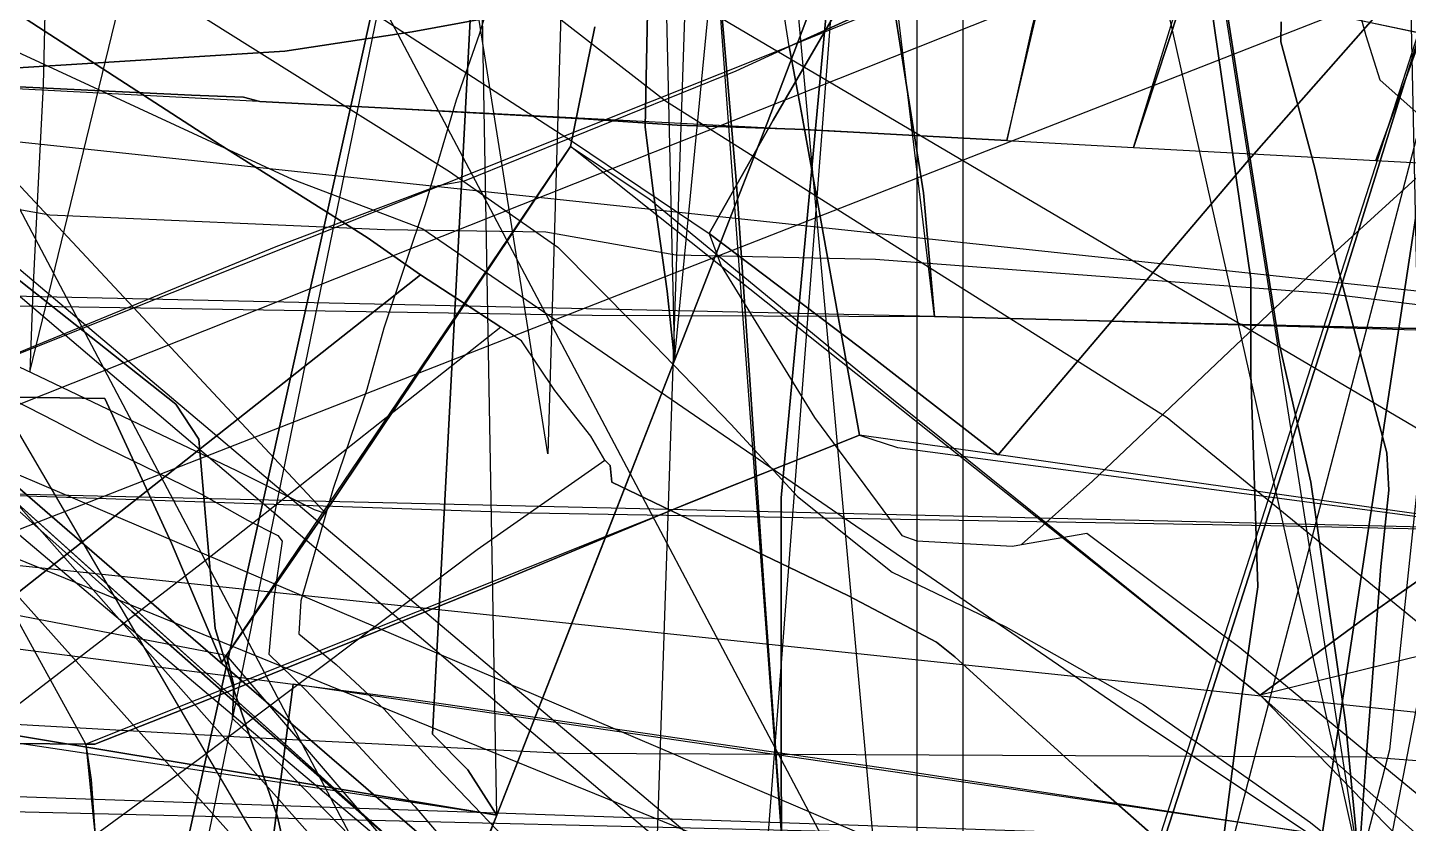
# Model space of a CAD drawing. Extents: x -6790 to 12600, y -1098 to 2171.
# Drawn here: x 688.3 to 756.8, y 231.8 to 271.3 of the extents above; entities that cross this region are included whole.
import ezdxf

# ---------------------------------------------------------------- set-up
doc = ezdxf.new("R2010")
doc.units = 0

msp = doc.modelspace()

# ---------------------------------------------------------------- linework, layer by layer
for points in [[(-7.843, 822.158), (734.697, 822.225), (734.697, -7.899), (-7.843, -7.966), (-7.843, 822.158)], [(-7.785, 810.303), (732.41, 810.303), (732.41, -7.785), (-7.785, -7.785), (-7.785, 810.303)], [(657.211, 609.541), (655.908, 584.491), (656.741, 576.481), (663.201, 551.019), (668.649, 533.637), (675.524, 505.099), (682.702, 482.269), (689.274, 461.082), (690.485, 459.612), (695.112, 447.765), (700.776, 423.68), (703.327, 399.553), (706.224, 372.269), (708.905, 348.964), (714.163, 313.646), (714.888, 277.015), (714.097, 250.136), (657.211, 609.541)], [(743.451, 492.317), (743.251, 483.231), (743.131, 473.033), (741.347, 371.749), (740.916, 348.937), (740.954, 346.499), (739.091, 330.94), (735.998, 305.465), (734.623, 294.149), (734.432, 292.978), (733.501, 289.826), (732.45, 286.506), (730.921, 282.255), (724.979, 266.561), (720.381, 254.77), (743.451, 492.317)], [(316.302, 407.544), (416.39, 375.807), (479.655, 357.376), (576.346, 329.834), (647.951, 315.328), (667.93, 308.073), (719.94, 267.67), (744.83, 251.933), (814.363, 195.123), (316.302, 407.544)], [(575.344, 374.682), (577.518, 350.197), (577.65, 345.781), (611.269, 305.815), (649.295, 260.796), (661.482, 246.369), (661.496, 242.318), (685.048, 211.704), (686.367, 210.839), (719.013, 187.375), (730.814, 179.13), (750.14, 177.146), (575.344, 374.682)], [(728.221, 346.419), (728.774, 332.801), (729.156, 330.142), (733.688, 320.274), (735.54, 317.132), (740.354, 311.715), (742.952, 307.848), (743.415, 304.746), (744.019, 294.818), (745.207, 284.546), (747.383, 274.819), (750.372, 255.696), (751.961, 248.729), (753.691, 236.806), (754.353, 229.936), (728.221, 346.419)], [(584.831, 345.331), (585.923, 345.476), (592.269, 340.115), (669.55, 273.595), (707.711, 241.086), (744.864, 209.451), (767.425, 190.284), (772.491, 187.764), (761.641, 192.939), (732.712, 207.295), (732.56, 207.37), (731.341, 208.484), (718.351, 220.36), (693.454, 242.297), (670.591, 262.642), (649.996, 281.175), (631.451, 298.11), (630.162, 299.498), (628.873, 300.885), (615.067, 314.85), (584.831, 345.331)], [(585.923, 345.476), (592.269, 340.115), (669.55, 273.595), (707.711, 241.086), (744.864, 209.451), (767.425, 190.284), (772.491, 187.764), (585.923, 345.476)], [(444.033, 344.138), (458.569, 338.218), (484.703, 327.573), (501.236, 320.929), (528.465, 313.15), (531.467, 312.386), (589.315, 300.65), (614.405, 295.56), (617.735, 294.864), (645.481, 285.33), (646.377, 284.764), (655.093, 277.062), (672.766, 261.494), (695.658, 241.679), (721.843, 219.061), (752.527, 192.139), (762.833, 183.109), (780.647, 167.438), (789.694, 159.48), (444.033, 344.138)], [(444.033, 344.138), (475.412, 334.097), (521.588, 320.663), (554.115, 313.277), (590.659, 305.156), (625.691, 296.214), (633.682, 294.357), (660.42, 282.78), (701.413, 263.774), (707.893, 261.312), (743.443, 236.906), (775.495, 215.524), (788.583, 207.403), (817.611, 192.069), (444.033, 344.138)], [(725.301, 332.02), (718.613, 335.329), (713.694, 313.79), (708.584, 291.836), (704.683, 273.786), (704.288, 272.745), (704.65, 272.547), (715.32, 265.645), (722.113, 261.076), (725.283, 266.701), (732.976, 279.946), (733.834, 280.826), (736.251, 279.419), (738.925, 290.157), (741.421, 300.484), (741.64, 302.002), (743.486, 309.576), (745.743, 318.381), (746.49, 321.153), (743.596, 322.659), (725.301, 332.02)], [(709.906, 325.333), (710.892, 294.174), (711.097, 287.692), (708.379, 236.213), (710.123, 234.445), (711.561, 232.189), (709.906, 325.333)], [(740.27, 254.583), (748.77, 264.601), (758.628, 275.815), (768.757, 287.494), (766.582, 304.176), (765.751, 310.551), (764.911, 319.047), (764.291, 319.109), (757.543, 319.576), (746.49, 321.153), (745.743, 318.381), (743.486, 309.576), (741.64, 302.002), (741.421, 300.484), (738.925, 290.157), (736.251, 279.419), (733.834, 280.826), (732.976, 279.946), (725.283, 266.701), (722.113, 261.076), (729.567, 255.427), (736.451, 250.081), (740.27, 254.583)], [(722.427, 317.404), (724.55, 314.968), (733.006, 304.313), (739.471, 296.047), (744.268, 290.416), (744.685, 289.051), (746.998, 272.538), (748.988, 258.814), (748.988, 254.093), (749.342, 243.538), (748.523, 237.991), (746.534, 222.522), (741.098, 197.174), (740.019, 192.138), (738.369, 186.242), (736.172, 178.808), (726.645, 147.792), (721.794, 132.805), (713.079, 106.044), (712.925, 104.646), (714.699, 86.051), (722.427, 317.404)], [(722.427, 317.404), (732.175, 313.628), (735.335, 311.132), (748.722, 293.687), (750.099, 288.509), (752.399, 279.303), (754.696, 270.903), (755.387, 268.7), (759.298, 265.227), (758.649, 261.811), (755.863, 235.435), (749.654, 211.405), (735.125, 154.784), (729.919, 123.702), (729.071, 118.951), (736.055, 98.265), (739.401, 88.733), (744.452, 74.342), (722.427, 317.404)], [(733.287, 256.954), (732.74, 263.091), (730.684, 276.09), (730.887, 276.945), (733.935, 278.267), (743.901, 283.595), (752.787, 288.066), (764.766, 294.419), (778.738, 301.591), (788.079, 306.388), (795.608, 310.146), (797.389, 310.913), (803.607, 312.776), (814.316, 316.638), (795.064, 255.201), (791.288, 255.898), (787.033, 256.57), (782.115, 256.354), (761.48, 256.258), (747.131, 256.594), (733.287, 256.954)], [(630.162, 299.498), (642.729, 283.802), (679.994, 237.08), (684.787, 231.141), (728.24, 209.579), (732.56, 207.37), (630.162, 299.498)], [(630.162, 299.498), (631.451, 298.11), (649.996, 281.175), (670.591, 262.642), (693.454, 242.297), (718.351, 220.36), (731.341, 208.484), (630.162, 299.498)], [(630.162, 299.498), (631.451, 298.11), (649.996, 281.175), (670.591, 262.642), (693.454, 242.297), (718.351, 220.36), (731.341, 208.484), (732.56, 207.37), (728.24, 209.579), (684.787, 231.141), (679.994, 237.08), (642.729, 283.802), (630.162, 299.498)], [(670.623, 298.038), (662.513, 217.543), (662.234, 216.56), (672.146, 199.623), (681.863, 182.873), (696.571, 157.179), (697.797, 155.218), (701.278, 151.909), (708.412, 145.878), (717.905, 137.943), (720.116, 156.255), (722.35, 173.92), (724.289, 190.489), (725.617, 201.058), (725.815, 203.769), (725.698, 218.266), (725.68, 247.95), (729.318, 287.116), (707.622, 290.698), (692.556, 292.901), (689.557, 293.371), (688.484, 293.449), (670.623, 298.038)], [(721.896, 296.957), (744.271, 293.388), (771.43, 288.817), (763.806, 285.869), (751.854, 281.249), (736.569, 275.129), (726.082, 270.363), (723.249, 288.359), (722.375, 293.913), (721.896, 296.957)], [(721.896, 296.957), (744.271, 293.388), (771.43, 288.817), (763.806, 285.869), (751.854, 281.249), (736.569, 275.129), (726.082, 270.363), (723.249, 288.359), (722.375, 293.913), (721.896, 296.957)], [(720.381, 254.77), (720.015, 258.213), (719.342, 263.064), (718.929, 266.358), (719.076, 273.701), (719.135, 282.234), (719.296, 288.549), (719.502, 292.565), (720.381, 254.77)], [(726.082, 270.363), (736.569, 275.129), (751.854, 281.249), (763.806, 285.869), (771.43, 288.817), (726.082, 270.363)], [(811.281, 241.359), (791.883, 285.838), (773.833, 288.413), (771.43, 288.817), (763.806, 285.869), (751.854, 281.249), (736.569, 275.129), (726.082, 270.363), (726.707, 266.991), (729.573, 251.061), (731.455, 250.448), (757.264, 247.021), (775.864, 244.485), (781.772, 243.679), (811.281, 241.359)], [(811.281, 241.359), (791.883, 285.838), (773.833, 288.413), (771.43, 288.817), (763.806, 285.869), (751.854, 281.249), (736.569, 275.129), (726.082, 270.363), (726.707, 266.991), (729.573, 251.061), (731.455, 250.448), (757.264, 247.021), (775.864, 244.485), (781.772, 243.679), (811.281, 241.359)], [(670.218, 281.348), (670.391, 279.416), (670.894, 272.175), (681.734, 263.601), (695.642, 252.6), (696.787, 250.869), (697.591, 241.46), (698.529, 238.37), (700.681, 232.104), (701.463, 228.666), (701.952, 227.029), (716.323, 226.305), (726.078, 226.121), (724.857, 243.124), (723.468, 263.523), (721.509, 286.208), (721.464, 288.244), (711.744, 287.905), (695.533, 287.141), (695.975, 282.962), (690.914, 282.538), (670.218, 281.348)], [(679.943, 268.945), (681.821, 252.703), (700.614, 260.426), (708.676, 263.466), (709.959, 263.685), (723.44, 269.163), (726.082, 270.363), (723.249, 288.359), (707.292, 281.134), (679.943, 268.945)], [(679.943, 268.945), (681.821, 252.703), (700.614, 260.426), (708.676, 263.466), (709.959, 263.685), (723.44, 269.163), (726.082, 270.363), (723.249, 288.359), (707.292, 281.134), (679.943, 268.945)], [(721.464, 288.244), (721.509, 286.208), (723.468, 263.523), (724.857, 243.124), (726.078, 226.121), (721.464, 288.244)], [(729.318, 287.116), (725.68, 247.95), (725.698, 218.266), (725.815, 203.769), (725.617, 201.058), (724.289, 190.489), (722.35, 173.92), (720.116, 156.255), (717.905, 137.943), (729.318, 287.116)], [(737.605, 245.631), (740.848, 246.202), (748.438, 240.518), (758.944, 231.844), (761.496, 229.611), (773.582, 218.593), (781.223, 211.634), (789.246, 204.23), (812.073, 223.524), (813.713, 224.764), (808.425, 232.547), (794.845, 251.81), (788.162, 262.534), (776.263, 282.01), (772.814, 278.239), (769.977, 275.709), (759.205, 265.659), (751.78, 258.884), (741.127, 248.775), (737.605, 245.631)], [(644.333, 256.031), (645.877, 257.017), (655.556, 265.474), (663.822, 272.677), (672.279, 280.309), (673.316, 281.412), (676.233, 279.726), (683.874, 274.541), (695.158, 267.213), (697.83, 265.477), (705.137, 260.876), (707.786, 259.017), (680.299, 237.321), (676.663, 234.49), (655.48, 248.663), (645.279, 255.507), (644.333, 256.031)], [(670.218, 281.348), (670.391, 279.416), (670.894, 272.175), (681.734, 263.601), (695.642, 252.6), (696.787, 250.869), (697.591, 241.46), (698.529, 238.37), (700.681, 232.104), (701.463, 228.666), (701.952, 227.029), (670.218, 281.348)], [(672.562, 111.092), (672.879, 119.603), (672.8, 121.234), (673.547, 127.679), (674.27, 132.55), (674.398, 134.617), (674.43, 136.152), (676.213, 143.68), (678.518, 153.122), (680.383, 160.839), (693.807, 220.008), (707.355, 281.055), (707.561, 281.424), (672.562, 111.092)], [(707.561, 281.424), (723.681, 277.848), (751.732, 272.231), (758.522, 270.789), (707.561, 281.424)], [(701.464, 238.701), (706.989, 237.997), (731.669, 234.41), (752.386, 231.254), (757.845, 230.423), (756.952, 272.148), (750.385, 272.801), (734.758, 274.287), (717.391, 275.95), (697.032, 277.964), (685.369, 278.748), (685.378, 278.216), (686.485, 240.61), (701.464, 238.701)], [(759.578, 278.118), (753.243, 257.697), (746.601, 236.906), (742.181, 223.255), (741.402, 220.85), (741.175, 220.872), (759.578, 278.118)], [(730.887, 276.945), (730.684, 276.09), (732.74, 263.091), (733.287, 256.954), (730.887, 276.945)], [(739.477, 276.749), (738.129, 271.371), (736.878, 265.697), (739.477, 276.749)], [(746.475, 276.118), (739.477, 276.749), (738.129, 271.371), (736.878, 265.697), (743.171, 265.354), (745.99, 273.934), (746.475, 276.118)], [(746.475, 276.118), (745.99, 273.934), (743.171, 265.354), (746.475, 276.118)], [(758.963, 275.052), (746.475, 276.118), (745.99, 273.934), (743.171, 265.354), (755.187, 264.7), (758.963, 275.052)], [(693.406, 274.811), (689.199, 275.102), (689.113, 271.255), (689.049, 268.445), (688.818, 263.92), (688.547, 258.225), (688.387, 254.202), (693.406, 274.811)], [(775.587, 273.528), (760.879, 274.889), (758.963, 275.052), (755.187, 264.7), (771.396, 263.818), (773.644, 266.729), (775.587, 273.528)], [(758.522, 270.789), (749.037, 208.163), (740.194, 148.893), (739.108, 149.11), (732.397, 150.137), (727.172, 150.845), (758.522, 270.789)], [(814.503, 266.438), (806.43, 187.645), (802.405, 148.359), (800.983, 139.869), (789.242, 140.514), (777.651, 141.456), (774.739, 141.248), (774.723, 141.835), (750.847, 145.3), (750.944, 87.847), (727.888, 85.885), (727.628, 113.334), (727.328, 139.356), (727.172, 150.845), (732.397, 150.137), (739.108, 149.11), (740.194, 148.893), (749.037, 208.163), (758.522, 270.789), (760.318, 270.626), (771.123, 269.642), (814.503, 266.438)], [(681.821, 252.703), (700.614, 260.426), (708.676, 263.466), (709.959, 263.685), (723.44, 269.163), (726.082, 270.363), (681.821, 252.703)], [(729.573, 251.061), (721.115, 247.701), (710.87, 243.454), (698.414, 238.391), (691.611, 235.718), (691.176, 235.721), (684.04, 235.777), (683.599, 238.084), (682.755, 245.02), (681.821, 252.703), (700.614, 260.426), (708.676, 263.466), (709.959, 263.685), (723.44, 269.163), (726.082, 270.363), (726.707, 266.991), (729.573, 251.061)], [(729.573, 251.061), (721.115, 247.701), (710.87, 243.454), (698.414, 238.391), (691.611, 235.718), (691.176, 235.721), (684.04, 235.777), (683.599, 238.084), (682.755, 245.02), (681.821, 252.703), (700.614, 260.426), (708.676, 263.466), (709.959, 263.685), (723.44, 269.163), (726.082, 270.363), (726.707, 266.991), (729.573, 251.061)], [(729.573, 251.061), (726.707, 266.991), (726.082, 270.363), (729.573, 251.061)], [(657.249, 269.855), (659.685, 269.762), (677.903, 268.845), (696.422, 267.942), (699.002, 267.842), (699.81, 267.636), (706.15, 267.297), (715.868, 266.774), (720.526, 266.458), (726.833, 266.243), (736.878, 265.697), (657.249, 269.855)], [(715.227, 265.392), (702.842, 246.901), (698.154, 240.132), (715.227, 265.392)], [(715.227, 265.392), (719.111, 262.816), (731.25, 252.823), (749.453, 238.155), (715.227, 265.392)], [(74.216, 262.47), (136.24, 261.299), (192.585, 260.488), (226.843, 259.781), (267.579, 259.148), (310.065, 258.552), (357.318, 257.211), (400.065, 255.834), (451.245, 254.637), (503.177, 252.83), (534.455, 252.234), (580.33, 251.117), (631.679, 249.888), (674.761, 248.51), (713.226, 247.207), (749.978, 246.574), (792.688, 245.68), (74.216, 262.47)], [(499.719, 262.111), (507.457, 261.874), (513.976, 261.67), (530.118, 261.134), (540.962, 260.828), (555.633, 260.484), (565.711, 260.203), (583.112, 259.757), (598.434, 259.476), (615.158, 259.182), (628.413, 258.672), (644.845, 258.264), (667.362, 257.808), (716.308, 257.029), (733.287, 256.954), (499.719, 262.111)], [(711.762, 256.424), (697.538, 245.174), (680.874, 232.336), (680.394, 231.935), (676.663, 234.49), (680.299, 237.321), (707.786, 259.017), (711.762, 256.424), (711.762, 256.424)], [(733.287, 256.954), (747.131, 256.594), (761.48, 256.258), (782.115, 256.354), (787.033, 256.57), (791.288, 255.898), (795.064, 255.201), (733.287, 256.954)], [(720.381, 254.77), (716.708, 245.35), (711.561, 232.189), (720.381, 254.77)], [(749.453, 238.155), (754.679, 242.001), (758.545, 244.73), (759.294, 245.618), (760.323, 245.236), (765.733, 246.25), (772.056, 247.334), (779.914, 248.69), (786.931, 249.828), (795.296, 251.161), (815.247, 254.341), (749.453, 238.155)], [(749.453, 238.155), (759.618, 229.116), (767.008, 222.457), (771.748, 217.916), (774.806, 214.986), (779.898, 209.057), (795.659, 191.134), (798.363, 188.255), (803.953, 182.018), (815.436, 168.927), (825.818, 202.903), (816.558, 248.712), (815.247, 254.341), (795.296, 251.161), (786.931, 249.828), (779.914, 248.69), (772.056, 247.334), (765.733, 246.25), (760.323, 245.236), (759.294, 245.618), (758.545, 244.73), (754.679, 242.001), (749.453, 238.155)], [(749.453, 238.155), (759.618, 229.116), (767.008, 222.457), (771.748, 217.916), (774.806, 214.986), (779.898, 209.057), (795.659, 191.134), (798.363, 188.255), (803.953, 182.018), (815.436, 168.927), (825.818, 202.903), (816.558, 248.712), (815.247, 254.341), (795.296, 251.161), (786.931, 249.828), (779.914, 248.69), (772.056, 247.334), (765.733, 246.25), (760.323, 245.236), (759.294, 245.618), (758.545, 244.73), (754.679, 242.001), (749.453, 238.155)], [(698.154, 240.132), (697.918, 239.79), (695.427, 245.703), (692.118, 252.889), (679.781, 253.059), (673.204, 253.336), (665.835, 249.339), (661.677, 247.114), (698.154, 240.132)], [(681.821, 252.703), (682.755, 245.02), (683.599, 238.084), (684.04, 235.777), (691.176, 235.721), (681.821, 252.703)], [(691.176, 235.721), (691.611, 235.718), (698.414, 238.391), (710.87, 243.454), (721.115, 247.701), (729.573, 251.061), (691.176, 235.721)], [(729.573, 251.061), (731.455, 250.448), (757.264, 247.021), (775.864, 244.485), (781.772, 243.679), (729.573, 251.061)], [(71.472, 247.105), (115.877, 246.26), (158.139, 245.415), (234.16, 244.135), (303.003, 243.085), (371.706, 241.054), (440.129, 240.354), (513.734, 237.902), (593.642, 235.311), (672.5, 233.63), (742.604, 231.249), (809.486, 229.428), (71.472, 247.105)], [(681.995, 88.484), (639.439, 105.718), (641.402, 122.284), (616.352, 127.458), (617.09, 133.812), (620.895, 161.999), (624.646, 190.985), (626.751, 207.326), (627.539, 213.27), (629.516, 225.137), (633.164, 247.03), (643.623, 245.676), (660.829, 243.623), (686.485, 240.61), (701.464, 238.701), (695.518, 192.87), (687.298, 129.42), (681.995, 88.484)], [(735.152, 123.678), (745.197, 160.412), (747.545, 169.089), (748.242, 171.295), (753.097, 183.165), (753.306, 184.79), (754.806, 201.981), (758.279, 243.141), (735.152, 123.678)], [(698.154, 240.132), (698.515, 238.628), (698.442, 236.987), (700.914, 234.63), (705.976, 229.407), (706.649, 228.473), (709.576, 227.009), (716.584, 223.257), (727.859, 217.601), (741.47, 210.772), (747.536, 212.482), (756.829, 215.11), (761.648, 198.487), (764.841, 186.666), (769.597, 170.068), (774.163, 154.59), (775.527, 150.058), (775.484, 149.705), (698.154, 240.132)], [(701.464, 238.701), (695.518, 192.87), (687.298, 129.42), (681.995, 88.484), (701.464, 238.701)], [(732.919, 110.274), (681.995, 88.484), (687.298, 129.42), (695.518, 192.87), (701.464, 238.701), (706.989, 237.997), (731.669, 234.41), (752.386, 231.254), (739.746, 153.408), (732.919, 110.274)], [(701.464, 238.701), (706.989, 237.997), (731.669, 234.41), (752.386, 231.254), (701.464, 238.701)], [(749.453, 238.155), (759.618, 229.116), (767.008, 222.457), (771.748, 217.916), (774.806, 214.986), (779.898, 209.057), (795.659, 191.134), (798.363, 188.255), (803.953, 182.018), (749.453, 238.155)], [(675.856, 237.552), (674.37, 229.633), (666.8, 194.307), (660.631, 165.496), (660.024, 162.66), (654.907, 138.764), (647.906, 106.236), (658.413, 102.968), (658.864, 104.252), (660.745, 109.315), (662.266, 113.093), (663.065, 115.24), (666.327, 122.241), (676.337, 145.41), (683.743, 163.303), (699.802, 202.105), (709.304, 226.418), (711.561, 232.189), (682.425, 237.019), (675.856, 237.552)], [(675.856, 237.552), (682.425, 237.019), (711.561, 232.189), (675.856, 237.552)], [(694.76, 199.942), (693.78, 200.247), (693.878, 202.953), (692.865, 215.086), (691.879, 227.755), (691.429, 233.962), (691.176, 235.721), (694.76, 199.942)], [(711.561, 232.189), (709.304, 226.418), (699.802, 202.105), (683.743, 163.303), (676.337, 145.41), (666.327, 122.241), (663.065, 115.24), (662.266, 113.093), (660.745, 109.315), (658.864, 104.252), (658.413, 102.968), (711.561, 232.189)]]:
    msp.add_lwpolyline(points, close=True)
for points in [[(711.748, 274.419), (710.697, 270.955), (709.555, 267.696), (708.004, 262.504), (707.033, 259.585), (705.966, 256.375), (705.11, 253.331), (703.45, 248.418), (701.848, 242.841), (701.735, 241.192), (703.588, 239.665), (705.959, 237.466), (708.615, 234.562), (713.36, 229.6), (716.378, 226.153), (720.76, 220.239), (721.965, 218.58), (726.195, 216.378), (731.572, 213.508), (736.419, 210.858), (739.309, 209.039), (739.491, 208.822), (556.673, 554.935)], [(672.26, 271.636), (674.931, 270.12), (675.555, 269.758), (674.384, 268.093), (672.844, 265.749), (671.327, 263.6), (670.704, 262.721), (674.695, 260.77), (681.794, 257.482), (686.179, 255.245), (688.837, 253.989), (694.926, 251.085), (698.621, 249.323), (702.499, 247.364), (703.09, 247.167), (548.838, 412.477)], [(691.384, 275.359), (709.222, 264.155), (714.6, 260.39), (718.454, 256.506), (723.175, 251.605), (726.492, 248.02), (731.183, 244.255), (736.83, 241.536), (743.642, 237.682), (751.948, 231.826), (762.466, 223.34), (773.76, 213.361), (784.158, 204.337), (787.893, 200.572), (794.048, 195.314), (809.077, 206.966), (819.564, 214.645), (498.425, 404.014)], [(661.738, 276.193), (659.497, 268.673), (670.16, 253.162), (671.214, 251.459), (671.642, 235.5), (671.463, 233.225), (681.757, 223.934), (687.049, 218.832), (687.643, 215.578), (687.592, 212.169), (685.995, 199.727), (698.296, 189.017), (700.149, 187.498), (705.765, 185.879), (715.962, 173.222), (723.634, 175.367), (737.216, 168.829), (641.038, 351.09)], [(750.497, 271.585), (750.479, 270.6), (752.15, 264.388), (753.282, 259.479), (754.493, 254.858), (755.742, 250.18), (755.835, 248.326), (755.444, 244.543), (754.987, 238.589), (754.693, 234.808), (754.353, 229.936), (735.567, 349.5)], [(811.441, 252.44), (77.961, 330.604)], [(509.576, 251.182), (532.295, 249.032), (549.402, 246.479), (569.292, 244.383), (576.037, 243.088), (601.872, 241.564), (614.485, 241.335), (620.886, 240.878), (644.511, 239.925), (660.477, 238.668), (672.519, 237.868), (681.168, 237.067), (698.811, 236.077), (714.853, 235.276), (754.825, 235.086), (774.411, 233.638), (796.55, 233.143), (819.413, 230.742), (92.901, 307.155)], [(254.699, 80.31), (819.146, 304.829)], [(254.699, 80.31), (819.146, 304.829)], [(262.907, 80.005), (820.331, 298.275)], [(262.907, 80.005), (820.331, 298.275)], [(623.946, 297.247), (622.524, 271.031), (627.701, 271.256), (635.791, 263.334), (635.749, 262.634), (636.39, 247.201), (650.302, 247.046), (661.677, 247.114), (665.835, 249.339), (673.204, 253.336), (679.781, 253.059), (692.118, 252.889), (695.427, 245.703), (697.918, 239.79), (698.154, 240.132), (702.842, 246.901), (715.227, 265.392), (716.431, 271.348)], [(623.946, 297.247), (622.524, 271.031), (627.701, 271.256), (635.791, 263.334), (635.749, 262.634), (636.39, 247.201), (650.302, 247.046), (661.677, 247.114), (665.835, 249.339), (673.204, 253.336), (679.781, 253.059), (692.118, 252.889), (695.427, 245.703), (697.918, 239.79), (698.154, 240.132), (702.842, 246.901), (715.227, 265.392), (716.431, 271.348)], [(751.732, 272.231), (758.522, 270.789), (760.318, 270.626), (762.864, 295.455)], [(553.3, 278.47), (550.104, 260.841), (548.743, 253.656), (551.656, 253.242), (577.72, 252.279), (580.93, 252.192), (582.498, 251.853), (601.543, 249.12), (628.08, 245.313), (630.029, 244.74), (651.183, 241.353), (675.856, 237.552), (682.425, 237.019), (711.561, 232.189), (711.561, 232.189), (710.123, 234.445), (708.379, 236.213), (711.097, 287.692)], [(711.097, 287.692), (708.379, 236.213), (710.123, 234.445), (711.561, 232.189), (716.708, 245.35), (720.381, 254.77), (720.015, 258.213), (719.342, 263.064), (718.929, 266.358), (719.076, 273.701)], [(729.318, 287.116), (725.68, 247.95), (725.698, 218.266), (725.815, 203.769), (725.617, 201.058), (724.289, 190.489), (722.35, 173.92), (720.116, 156.255), (717.905, 137.943), (735.152, 123.678), (745.197, 160.412), (747.545, 169.089), (748.242, 171.295), (753.097, 183.165), (753.306, 184.79), (754.806, 201.981), (758.279, 243.141), (760.131, 265.099), (761.549, 281.914)], [(721.509, 286.208), (723.468, 263.523), (724.857, 243.124), (726.078, 226.121), (726.078, 226.121), (734.353, 225.964), (754.066, 225.855), (754.279, 228.885), (754.353, 229.936), (753.691, 236.806), (751.961, 248.729), (750.372, 255.696), (747.383, 274.819)], [(738.129, 271.371), (736.878, 265.697), (726.833, 266.243), (720.526, 266.458), (715.868, 266.774), (706.15, 267.297), (699.81, 267.636), (699.002, 267.842), (696.422, 267.942), (677.903, 268.845), (659.685, 269.762), (657.249, 269.855), (656.145, 285.288)], [(716.431, 271.348), (715.227, 265.392), (719.111, 262.816), (731.25, 252.823), (749.453, 238.155), (754.679, 242.001), (758.545, 244.73), (759.294, 245.618), (760.323, 245.236), (765.733, 246.25), (772.056, 247.334), (779.914, 248.69), (786.931, 249.828), (795.296, 251.161), (815.247, 254.341), (815.247, 254.341), (808.238, 284.425)], [(716.431, 271.348), (715.227, 265.392), (719.111, 262.816), (731.25, 252.823), (749.453, 238.155), (754.679, 242.001), (758.545, 244.73), (759.294, 245.618), (760.323, 245.236), (765.733, 246.25), (772.056, 247.334), (779.914, 248.69), (786.931, 249.828), (795.296, 251.161), (815.247, 254.341), (815.247, 254.341), (808.238, 284.425)], [(804.413, 283.017), (798.053, 268.04), (795.201, 260.251), (794.099, 257.399), (789.922, 250.887), (786.814, 246.04), (778.427, 233.747), (773.299, 226.845), (767.647, 227.646), (757.312, 216.462), (757.312, 216.462), (756.822, 216.625), (751.828, 216.525), (750.687, 216.675), (749.912, 216.777), (746.319, 218.148), (743.198, 219.439), (740.777, 220.416), (741.175, 220.872), (741.402, 220.85), (742.181, 223.255), (746.601, 236.906), (753.243, 257.697), (759.578, 278.118)], [(719.076, 273.701), (718.929, 266.358), (719.342, 263.064), (720.015, 258.213), (720.381, 254.77), (724.979, 266.561), (730.921, 282.255)], [(678.518, 153.122), (680.383, 160.839), (693.807, 220.008), (707.355, 281.055)], [(707.355, 281.055), (693.807, 220.008), (680.383, 160.839), (678.518, 153.122)], [(637.367, 277.623), (653.889, 268.819), (657.016, 267.6), (659.201, 267.508), (678.255, 268.703), (701.045, 270.133), (707.37, 271.095), (723, 273.964)], [(723, 273.964), (707.37, 271.095), (701.045, 270.133), (678.255, 268.703), (659.201, 267.508), (657.016, 267.6), (653.889, 268.819), (637.367, 277.623)], [(723, 273.964), (707.37, 271.095), (701.045, 270.133), (678.255, 268.703), (659.201, 267.508), (657.016, 267.6), (653.889, 268.819), (637.367, 277.623)], [(759.578, 278.118), (753.243, 257.697), (746.601, 236.906), (742.181, 223.255), (741.402, 220.85), (741.175, 220.872), (741.175, 220.872), (734.03, 221.564), (718.933, 222.695), (712.634, 223.547), (709.223, 224.119), (706.031, 224.513), (698.614, 225.017), (694.902, 225.236), (692.103, 225.822), (691.894, 225.866), (685.821, 226.723)], [(499.143, 276.882), (500.45, 271.042), (501.128, 268.992), (500.603, 265.317), (499.719, 262.111), (507.457, 261.874), (513.976, 261.67), (530.118, 261.134), (540.962, 260.828), (555.633, 260.484), (565.711, 260.203), (583.112, 259.757), (598.434, 259.476), (615.158, 259.182), (628.413, 258.672), (644.845, 258.264), (667.362, 257.808), (716.308, 257.029), (733.287, 256.954), (732.74, 263.091), (730.684, 276.09)], [(780.292, 272.623), (790.955, 262.568), (817.611, 192.069), (789.694, 159.48), (789.694, 159.48), (780.647, 167.438), (762.833, 183.109), (752.527, 192.139), (721.843, 219.061), (695.658, 241.679), (672.766, 261.494), (655.093, 277.062)], [(758.628, 275.815), (748.77, 264.601), (740.27, 254.583), (736.451, 250.081), (729.567, 255.427), (722.113, 261.076), (722.708, 259.474), (727.337, 251.944), (731.676, 246.085), (732.415, 245.821), (737.157, 245.552), (737.605, 245.631), (737.605, 245.631), (741.127, 248.775), (751.78, 258.884), (759.205, 265.659), (769.977, 275.709)], [(687.037, 223.305), (690.607, 221.327), (694.56, 219.162), (698.218, 217.044), (703.798, 213.975), (709.233, 210.814), (711.368, 209.585), (714.259, 207.983), (715.877, 207.004), (718.618, 205.429), (721.742, 203.725), (723.529, 202.68), (724.316, 202.214), (659.426, 274.822)], [(747.383, 274.819), (750.372, 255.696), (751.961, 248.729), (753.691, 236.806), (754.353, 229.936), (754.693, 234.808), (754.987, 238.589), (755.444, 244.543), (755.835, 248.326), (755.742, 250.18), (754.493, 254.858), (753.282, 259.479), (752.15, 264.388), (750.479, 270.6), (750.497, 271.585)], [(758.738, 218.753), (754.76, 221.668), (751.551, 224.437), (745.931, 229.602), (741.227, 233.744), (734.306, 240.06), (733.396, 240.774), (729.018, 243.077), (717.284, 248.723), (717.198, 249.559), (716.921, 249.815), (716.235, 251.014), (714.452, 253.279), (712.794, 255.752), (711.762, 256.424), (711.762, 256.424), (707.786, 259.017), (705.137, 260.876), (697.83, 265.477), (695.158, 267.213), (683.874, 274.541)], [(630.011, 273.407), (636.825, 260.749), (643.663, 248.072), (645.649, 244.928), (646.451, 241.576), (649.906, 229.495), (665.435, 228.124), (669.183, 228.077), (678.823, 227.703), (699.359, 227.21), (701.952, 227.029), (701.463, 228.666), (700.681, 232.104), (698.529, 238.37), (697.591, 241.46), (696.787, 250.869), (695.642, 252.6), (681.734, 263.601), (670.894, 272.175)], [(486.569, 272.25), (525.934, 271.205), (551.886, 270.276), (561.35, 269.464), (567.913, 268.825), (583.155, 268.215), (601.788, 268.025), (610.095, 267.567), (618.135, 267.491), (626.518, 266.539), (636.997, 266.462), (642.941, 265.167), (654.182, 264.252), (676.816, 263.376), (683.942, 262.957), (689.391, 262.004), (706.005, 261.28), (714.007, 261.166), (720.447, 260.023), (730.354, 259.794), (752.683, 258.117), (770.326, 255.945)], [(704.65, 272.547), (715.32, 265.645), (722.113, 261.076), (722.708, 259.474), (727.337, 251.944), (731.676, 246.085), (732.415, 245.821), (737.157, 245.552), (737.605, 245.631), (740.848, 246.202), (748.438, 240.518), (758.944, 231.844)], [(790.552, 77.775), (744.452, 74.342), (714.699, 86.051), (712.925, 104.646), (713.079, 106.044), (721.794, 132.805), (726.645, 147.792), (736.172, 178.808), (738.369, 186.242), (740.019, 192.138), (741.098, 197.174), (746.534, 222.522), (748.523, 237.991), (749.342, 243.538), (748.988, 254.093), (748.988, 258.814), (746.998, 272.538)], [(751.732, 272.231), (758.522, 270.789), (749.037, 208.163), (740.194, 148.893)], [(629.175, 271.453), (643.36, 270.593), (655.901, 269.906), (657.249, 269.855), (659.685, 269.762), (677.903, 268.845), (696.422, 267.942), (699.002, 267.842), (699.81, 267.636), (706.15, 267.297), (715.868, 266.774), (720.526, 266.458), (726.833, 266.243), (736.878, 265.697), (743.171, 265.354), (755.187, 264.7), (771.396, 263.818)], [(756.829, 215.11), (747.536, 212.482), (741.47, 210.772), (727.859, 217.601), (716.584, 223.257), (709.576, 227.009), (706.649, 228.473), (705.976, 229.407), (700.914, 234.63), (698.442, 236.987), (698.515, 238.628), (698.154, 240.132), (702.842, 246.901), (715.227, 265.392), (719.111, 262.816), (731.25, 252.823), (749.453, 238.155), (759.618, 229.116)], [(756.829, 215.11), (747.536, 212.482), (741.47, 210.772), (727.859, 217.601), (716.584, 223.257), (709.576, 227.009), (706.649, 228.473), (705.976, 229.407), (700.914, 234.63), (698.442, 236.987), (698.515, 238.628), (698.154, 240.132), (702.842, 246.901), (715.227, 265.392), (719.111, 262.816), (731.25, 252.823), (749.453, 238.155), (759.618, 229.116)], [(734.237, 206.906), (669.215, 261.86)], [(513.976, 261.67), (530.118, 261.134), (540.962, 260.828), (555.633, 260.484), (565.711, 260.203), (583.112, 259.757), (598.434, 259.476), (615.158, 259.182), (628.413, 258.672), (644.845, 258.264), (667.362, 257.808), (716.308, 257.029), (733.287, 256.954), (747.131, 256.594), (761.48, 256.258)], [(609.082, 169.461), (617.46, 175.27), (621.864, 178.52), (646.851, 196.96), (647.367, 197.383), (655.558, 204.097), (667.429, 213.566), (669.221, 214.87), (682.817, 224.768), (696.748, 234.959), (710.588, 245.389), (716.921, 249.815), (716.235, 251.014), (714.452, 253.279), (712.794, 255.752), (711.762, 256.424), (697.538, 245.174), (680.874, 232.336), (680.394, 231.935), (663.287, 217.649), (644.825, 203.97), (622.156, 186.247), (612.777, 178.908), (607.532, 174.804)], [(756.829, 215.11), (747.536, 212.482), (741.47, 210.772), (727.859, 217.601), (716.584, 223.257), (709.576, 227.009), (706.649, 228.473), (705.976, 229.407), (700.914, 234.63), (698.442, 236.987), (698.515, 238.628), (698.154, 240.132), (697.918, 239.79), (695.427, 245.703), (692.118, 252.889), (679.781, 253.059)], [(756.829, 215.11), (747.536, 212.482), (741.47, 210.772), (727.859, 217.601), (716.584, 223.257), (709.576, 227.009), (706.649, 228.473), (705.976, 229.407), (700.914, 234.63), (698.442, 236.987), (698.515, 238.628), (698.154, 240.132), (697.918, 239.79), (695.427, 245.703), (692.118, 252.889), (679.781, 253.059)], [(653.806, 132.816), (647.881, 163.528), (642.262, 191.981), (637.356, 215.708), (636.91, 219.142), (634.903, 223.423), (633.387, 227.972), (631.763, 231.966), (639.515, 235.118), (662.977, 244.84), (681.821, 252.703), (682.755, 245.02), (683.599, 238.084), (684.04, 235.777), (691.176, 235.721), (691.429, 233.962), (691.879, 227.755), (692.865, 215.086), (693.878, 202.953), (693.78, 200.247), (694.76, 199.942), (694.76, 199.942), (710.528, 168.836), (716.493, 157.07)], [(653.806, 132.816), (647.881, 163.528), (642.262, 191.981), (637.356, 215.708), (636.91, 219.142), (634.903, 223.423), (633.387, 227.972), (631.763, 231.966), (639.515, 235.118), (662.977, 244.84), (681.821, 252.703), (682.755, 245.02), (683.599, 238.084), (684.04, 235.777), (691.176, 235.721), (691.429, 233.962), (691.879, 227.755), (692.865, 215.086), (693.878, 202.953), (693.78, 200.247), (694.76, 199.942), (694.76, 199.942), (710.528, 168.836), (716.493, 157.07)], [(687.62, 252.794), (689.653, 251.753), (691.683, 250.683), (695.286, 248.92), (696.878, 248.149), (699.188, 246.834), (700.705, 246.079), (700.91, 245.803), (700.507, 242.95), (700.26, 240.18), (702.072, 238.419), (704.679, 235.656), (707.502, 232.627), (708.778, 231.127)], [(758.468, 181.428), (745.814, 185.102), (730.992, 189.55), (719.264, 192.882), (709.268, 195.662), (700.464, 198.249), (695.741, 199.637), (694.76, 199.942), (693.78, 200.247), (693.878, 202.953), (692.865, 215.086), (691.879, 227.755), (691.429, 233.962), (691.176, 235.721), (691.611, 235.718), (698.414, 238.391), (710.87, 243.454), (721.115, 247.701), (729.573, 251.061), (731.455, 250.448), (757.264, 247.021)], [(758.468, 181.428), (745.814, 185.102), (730.992, 189.55), (719.264, 192.882), (709.268, 195.662), (700.464, 198.249), (695.741, 199.637), (694.76, 199.942), (693.78, 200.247), (693.878, 202.953), (692.865, 215.086), (691.879, 227.755), (691.429, 233.962), (691.176, 235.721), (691.611, 235.718), (698.414, 238.391), (710.87, 243.454), (721.115, 247.701), (729.573, 251.061), (731.455, 250.448), (757.264, 247.021)], [(682.817, 224.768), (696.748, 234.959), (710.588, 245.389), (716.921, 249.815), (717.198, 249.559), (717.284, 248.723), (729.018, 243.077), (733.396, 240.774), (734.306, 240.06), (741.227, 233.744), (745.931, 229.602), (751.551, 224.437), (754.76, 221.668), (758.738, 218.753)]]:
    msp.add_lwpolyline(points)

doc.saveas('drawing.dxf')
